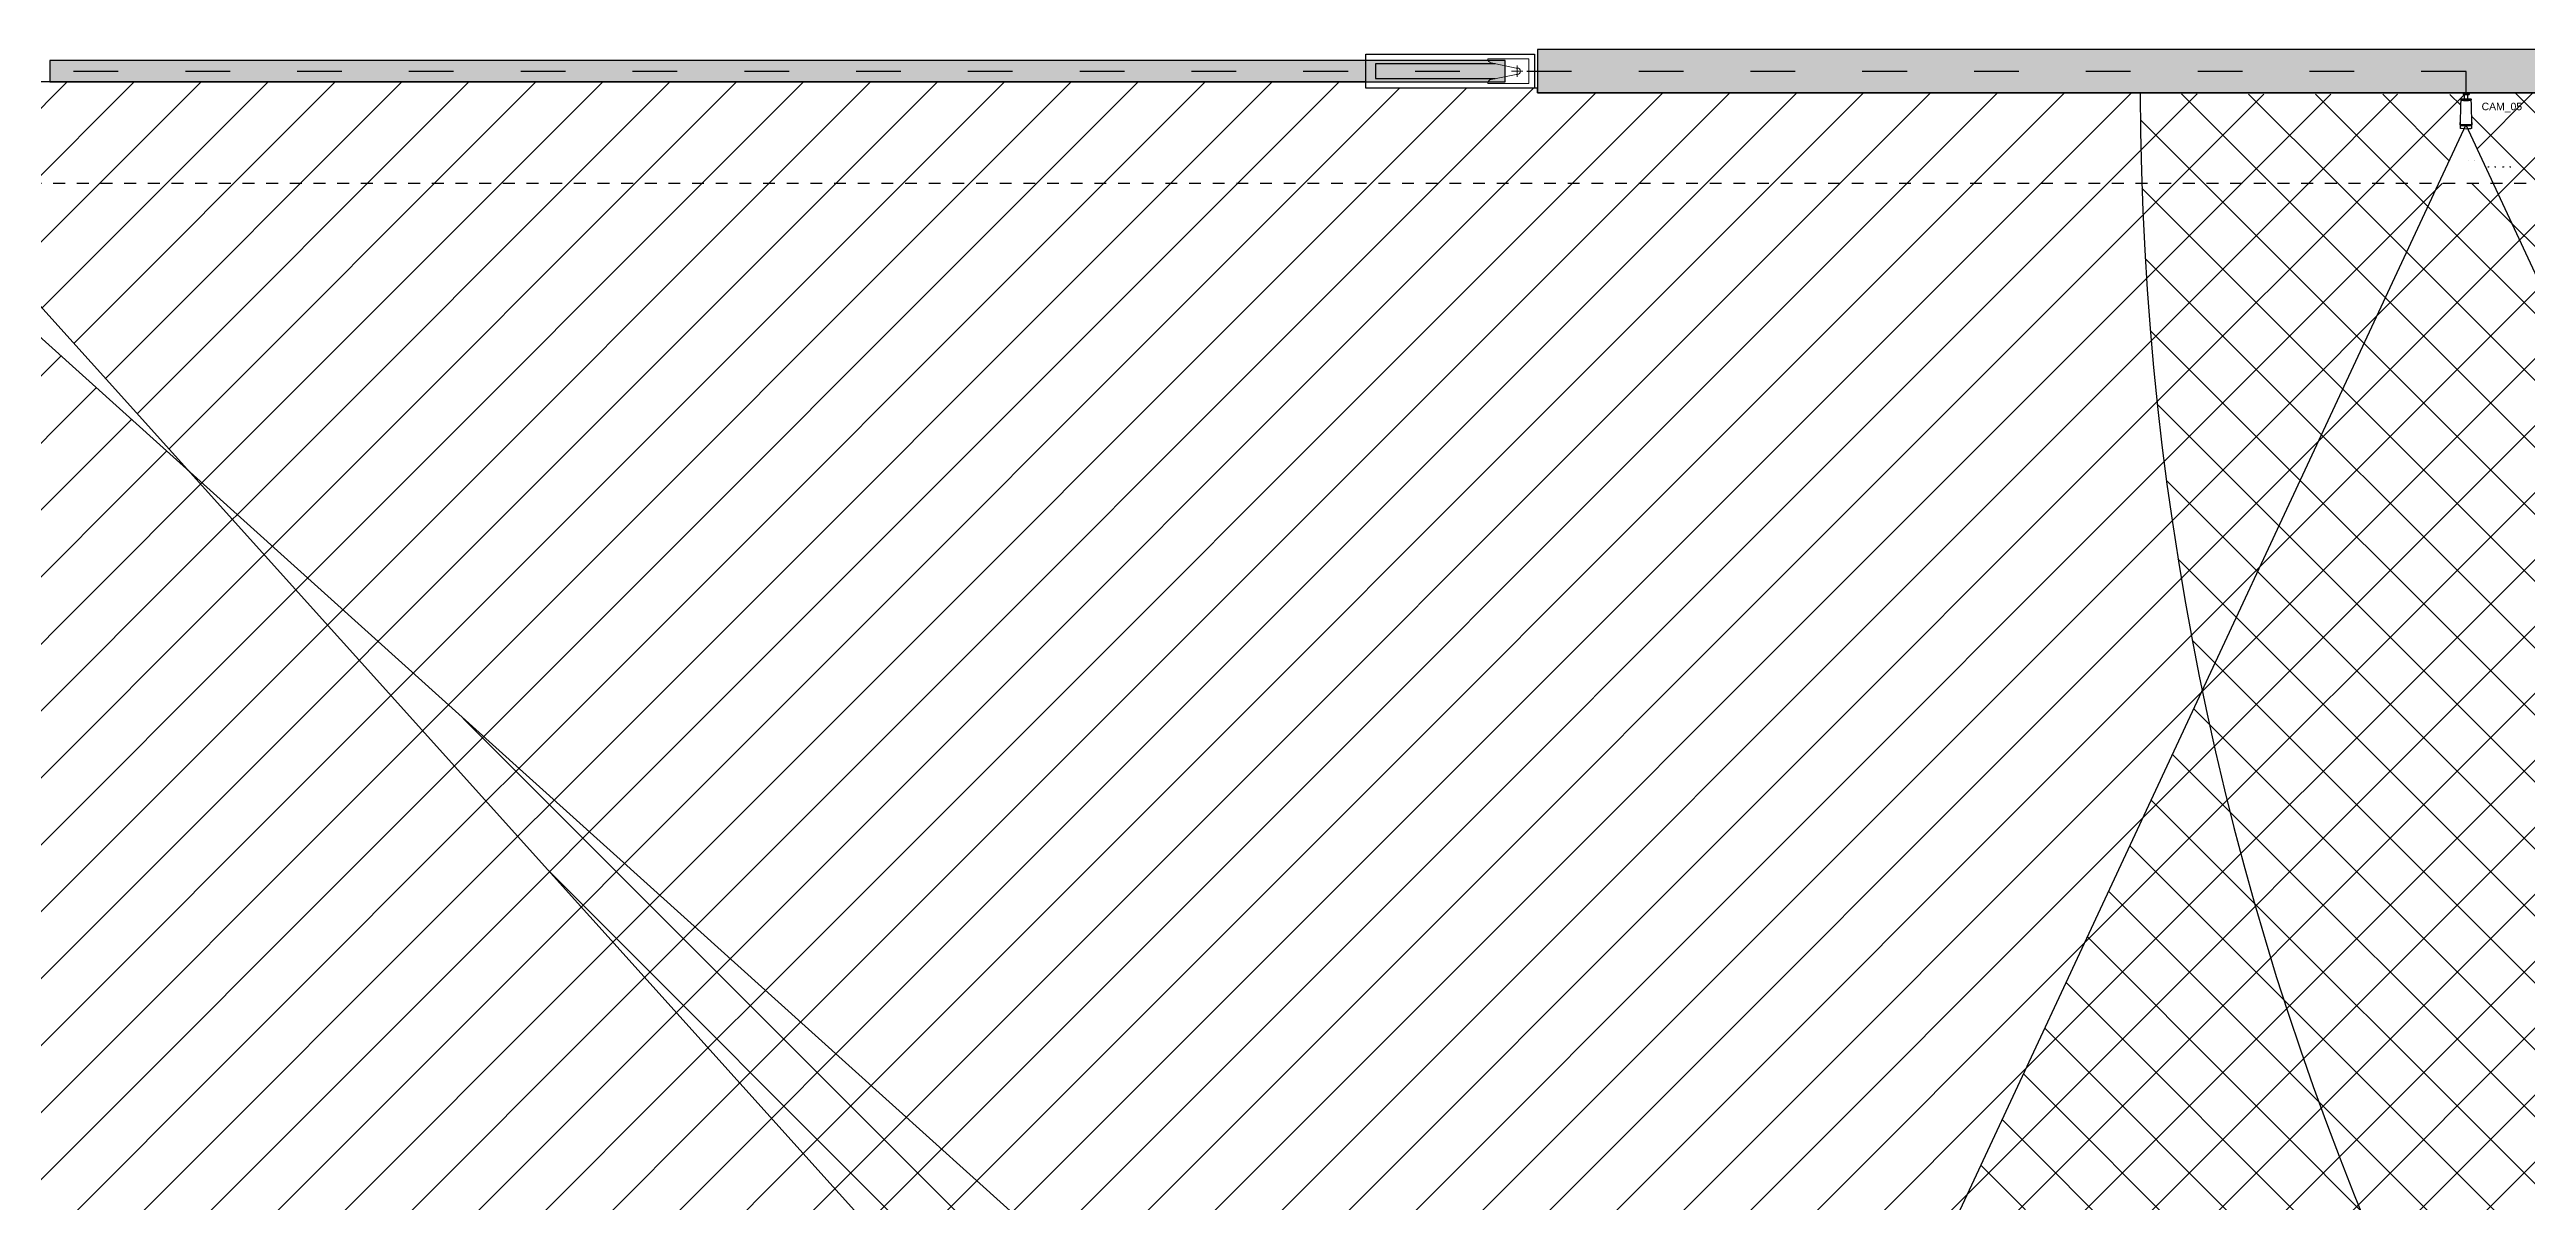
# Model space of a CAD drawing. Header units: millimetres. Extents: x 30 to 130, y 75 to 167.
# Drawn here: x 48.14 to 81.37, y 148.8 to 164.25 of the extents above; entities that cross this region are included whole.
import ezdxf

# ---------------------------------------------------------------- set-up
doc = ezdxf.new("R2010")
doc.units = ezdxf.units.MM
doc.header["$LTSCALE"] = 0.05
for name, pattern in [('00 Ground$0$Dash', [6.35, 3.175, -3.175]), ('00 Ground$0$DASHDOT', [25.4, 12.7, -6.35, 0, -6.35]), ('ACAD_ISO03W100', [30, 12, -18]), ('DASHED', [19.05, 12.7, -6.35])]:
    doc.linetypes.add(name, pattern=pattern)
for name, color, linetype in [('00 Ground$0$hoja puerta', 6, 'Continuous'), ('00 Ground$0$PUENTE GRUA', 5, 'Continuous'), ('CCTV_Cobertura', 2, 'Continuous'), ('MAPAS', 7, 'Continuous'), ('Ocupació en planta', 30, 'Continuous')]:
    doc.layers.add(name, color=color, linetype=linetype)
doc.layers.add('00 Ground$0$interface-AM_7', color=7, linetype='00 Ground$0$DASHDOT', lineweight=5)
doc.layers.add('00 Ground$0$megadoor-AM_0', color=7, linetype='Continuous', lineweight=5)
doc.styles.get("Standard").update_dxf_attribs({"font": 'arial.ttf'})
pattern_1 = [(45, (-3037.0573, -1545.84536), (-0.44901281, 0.44901281), [])]
pattern_2 = [(45, (-3037.0573, -1545.84536), (-0.44901281, 0.44901281), []), (135, (-3037.0573, -1545.84536), (-0.44901281, -0.44901281), [])]

# ---------------------------------------------------------------- blocks, each defined once
blk = doc.blocks.new('00 Ground$0$Hangar subestructura puerta planta baja')
at = {"layer": '00 Ground$0$hoja puerta'}
h = blk.add_hatch(color=252, dxfattribs=at)
h.dxf.hatch_style = 1
h.paths.add_polyline_path([(-0.857, 0.145), (-0.857, -0.145), (18.673, -0.145), (18.673, 0.145)])
h = blk.add_hatch(color=252, dxfattribs=at)
h.dxf.hatch_style = 1
h.paths.add_polyline_path([(19.103, 0.29), (19.103, -0.29), (44.103, -0.29), (44.103, 0.29)])
blk.add_lwpolyline([(16.803, 0.23), (19.063, 0.23), (19.063, -0.23), (16.803, -0.23)], close=True)
blk.add_lwpolyline([(18.539, 0.1), (16.933, 0.1), (16.933, -0.1), (18.539, -0.1)])
for points in [[(-0.857, 0.145), (-0.857, -0.145), (18.673, -0.145), (18.673, 0.145)], [(19.103, 0.29), (19.103, -0.29), (44.103, -0.29), (44.103, 0.29)]]:
    blk.add_lwpolyline(points, close=True, dxfattribs=at)
at = {"layer": '00 Ground$0$interface-AM_7'}
for p, q in [((18.833, 0), (18.833, 0.076)), ((18.833, 0), (18.757, 0)), ((18.909, 0), (18.833, 0)), ((18.833, -0.076), (18.833, 0))]:
    blk.add_line(p, q, dxfattribs=at)
at = {"layer": '00 Ground$0$megadoor-AM_0'}
blk.add_lwpolyline([(18.437, 0.165, 0.364088), (18.482, 0.112), (18.818, 0.042), (18.833, 0.042, -1), (18.833, -0.043), (18.818, -0.043), (18.482, -0.112, 0.364088), (18.437, -0.165), (18.987, -0.165), (18.987, 0.165)], format="xyb", close=True, dxfattribs=at)
blk = doc.blocks.new('CAM_01')
for p, q in [((3090.446, 1637.739), (3090.446, 1637.733)), ((3090.446, 1637.739), (3090.526, 1637.739)), ((3090.526, 1637.733), (3090.446, 1637.733)), ((3090.446, 1637.733), (3090.446, 1637.717)), ((3090.526, 1637.733), (3090.526, 1637.739)), ((3090.526, 1637.733), (3090.526, 1637.717)), ((3090.408, 1637.343), (3090.413, 1637.552)), ((3090.413, 1637.552), (3090.414, 1637.56)), ((3090.414, 1637.565), (3090.416, 1637.656)), ((3090.414, 1637.564), (3090.414, 1637.565)), ((3090.414, 1637.563), (3090.414, 1637.564)), ((3090.414, 1637.562), (3090.414, 1637.563)), ((3090.414, 1637.561), (3090.414, 1637.562)), ((3090.414, 1637.56), (3090.414, 1637.561)), ((3090.416, 1637.657), (3090.419, 1637.657)), ((3090.419, 1637.657), (3090.416, 1637.657)), ((3090.416, 1637.657), (3090.416, 1637.657)), ((3090.419, 1637.657), (3090.416, 1637.657)), ((3090.416, 1637.657), (3090.419, 1637.657)), ((3090.416, 1637.657), (3090.416, 1637.657)), ((3090.416, 1637.657), (3090.416, 1637.657)), ((3090.416, 1637.657), (3090.417, 1637.646)), ((3090.416, 1637.657), (3090.416, 1637.657)), ((3090.416, 1637.657), (3090.416, 1637.657)), ((3090.416, 1637.657), (3090.416, 1637.657)), ((3090.416, 1637.657), (3090.416, 1637.657)), ((3090.416, 1637.656), (3090.416, 1637.657)), ((3090.417, 1637.645), (3090.417, 1637.646)), ((3090.418, 1637.644), (3090.417, 1637.645)), ((3090.418, 1637.643), (3090.418, 1637.644)), ((3090.419, 1637.642), (3090.418, 1637.643)), ((3090.419, 1637.657), (3090.419, 1637.657)), ((3090.419, 1637.657), (3090.419, 1637.657)), ((3090.419, 1637.657), (3090.419, 1637.646)), ((3090.419, 1637.657), (3090.419, 1637.657)), ((3090.419, 1637.646), (3090.419, 1637.646)), ((3090.419, 1637.646), (3090.42, 1637.644)), ((3090.42, 1637.644), (3090.419, 1637.646)), ((3090.421, 1637.641), (3090.419, 1637.642)), ((3090.421, 1637.657), (3090.42, 1637.644)), ((3090.422, 1637.642), (3090.42, 1637.644)), ((3090.42, 1637.644), (3090.42, 1637.644)), ((3090.42, 1637.644), (3090.422, 1637.642)), ((3090.421, 1637.658), (3090.421, 1637.657)), ((3090.551, 1637.658), (3090.421, 1637.658)), ((3090.422, 1637.658), (3090.421, 1637.658)), ((3090.421, 1637.658), (3090.421, 1637.658)), ((3090.421, 1637.657), (3090.421, 1637.657)), ((3090.421, 1637.657), (3090.421, 1637.657)), ((3090.421, 1637.657), (3090.421, 1637.657)), ((3090.421, 1637.657), (3090.421, 1637.657)), ((3090.421, 1637.657), (3090.422, 1637.642)), ((3090.422, 1637.64), (3090.421, 1637.641)), ((3090.423, 1637.658), (3090.422, 1637.658)), ((3090.424, 1637.641), (3090.422, 1637.642)), ((3090.422, 1637.642), (3090.422, 1637.642)), ((3090.422, 1637.642), (3090.424, 1637.641)), ((3090.424, 1637.639), (3090.422, 1637.64)), ((3090.424, 1637.658), (3090.423, 1637.658)), ((3090.426, 1637.658), (3090.424, 1637.658)), ((3090.424, 1637.641), (3090.427, 1637.64)), ((3090.427, 1637.64), (3090.424, 1637.641)), ((3090.426, 1637.638), (3090.424, 1637.639)), ((3090.428, 1637.658), (3090.426, 1637.658)), ((3090.428, 1637.638), (3090.426, 1637.638)), ((3090.427, 1637.64), (3090.431, 1637.639)), ((3090.427, 1637.64), (3090.427, 1637.64)), ((3090.43, 1637.658), (3090.428, 1637.658)), ((3090.431, 1637.638), (3090.428, 1637.638)), ((3090.432, 1637.658), (3090.43, 1637.658)), ((3090.431, 1637.639), (3090.431, 1637.639)), ((3090.431, 1637.639), (3090.453, 1637.638)), ((3090.453, 1637.637), (3090.431, 1637.638)), ((3090.435, 1637.658), (3090.432, 1637.658)), ((3090.437, 1637.658), (3090.435, 1637.658)), ((3090.467, 1637.658), (3090.437, 1637.658)), ((3090.466, 1637.717), (3090.446, 1637.717)), ((3090.453, 1637.638), (3090.475, 1637.638)), ((3090.475, 1637.637), (3090.453, 1637.637)), ((3090.466, 1637.717), (3090.467, 1637.658)), ((3090.506, 1637.717), (3090.466, 1637.717)), ((3090.506, 1637.659), (3090.467, 1637.658)), ((3090.475, 1637.638), (3090.497, 1637.638)), ((3090.497, 1637.637), (3090.475, 1637.637)), ((3090.497, 1637.638), (3090.519, 1637.639)), ((3090.519, 1637.637), (3090.497, 1637.637)), ((3090.506, 1637.659), (3090.506, 1637.717)), ((3090.526, 1637.717), (3090.506, 1637.717)), ((3090.534, 1637.659), (3090.506, 1637.659)), ((3090.519, 1637.639), (3090.541, 1637.64)), ((3090.541, 1637.638), (3090.519, 1637.637)), ((3090.537, 1637.659), (3090.534, 1637.659)), ((3090.54, 1637.659), (3090.537, 1637.659)), ((3090.542, 1637.659), (3090.54, 1637.659)), ((3090.541, 1637.64), (3090.541, 1637.64)), ((3090.541, 1637.64), (3090.545, 1637.64)), ((3090.544, 1637.639), (3090.541, 1637.638)), ((3090.544, 1637.659), (3090.542, 1637.659)), ((3090.546, 1637.659), (3090.544, 1637.659)), ((3090.546, 1637.639), (3090.544, 1637.639)), ((3090.545, 1637.64), (3090.548, 1637.641)), ((3090.548, 1637.641), (3090.545, 1637.64)), ((3090.545, 1637.64), (3090.545, 1637.64)), ((3090.548, 1637.659), (3090.546, 1637.659)), ((3090.548, 1637.64), (3090.546, 1637.639)), ((3090.549, 1637.658), (3090.548, 1637.659)), ((3090.55, 1637.643), (3090.548, 1637.641)), ((3090.548, 1637.641), (3090.549, 1637.643)), ((3090.549, 1637.64), (3090.548, 1637.64)), ((3090.55, 1637.658), (3090.549, 1637.658)), ((3090.551, 1637.657), (3090.549, 1637.643)), ((3090.549, 1637.643), (3090.55, 1637.643)), ((3090.551, 1637.641), (3090.549, 1637.64)), ((3090.551, 1637.658), (3090.55, 1637.658)), ((3090.552, 1637.645), (3090.55, 1637.643)), ((3090.55, 1637.643), (3090.551, 1637.644)), ((3090.551, 1637.657), (3090.551, 1637.658)), ((3090.551, 1637.658), (3090.551, 1637.658)), ((3090.551, 1637.658), (3090.551, 1637.658)), ((3090.551, 1637.658), (3090.551, 1637.658)), ((3090.551, 1637.658), (3090.551, 1637.658)), ((3090.551, 1637.658), (3090.551, 1637.658)), ((3090.551, 1637.657), (3090.551, 1637.644)), ((3090.551, 1637.644), (3090.552, 1637.645)), ((3090.552, 1637.642), (3090.551, 1637.641)), ((3090.552, 1637.647), (3090.553, 1637.658)), ((3090.552, 1637.647), (3090.552, 1637.647)), ((3090.552, 1637.645), (3090.552, 1637.647)), ((3090.552, 1637.647), (3090.552, 1637.645)), ((3090.553, 1637.643), (3090.552, 1637.642)), ((3090.553, 1637.658), (3090.553, 1637.658)), ((3090.553, 1637.658), (3090.556, 1637.658)), ((3090.556, 1637.658), (3090.553, 1637.658)), ((3090.553, 1637.658), (3090.553, 1637.658)), ((3090.556, 1637.658), (3090.553, 1637.658)), ((3090.553, 1637.658), (3090.556, 1637.658)), ((3090.553, 1637.658), (3090.553, 1637.658)), ((3090.554, 1637.645), (3090.553, 1637.643)), ((3090.555, 1637.646), (3090.554, 1637.645)), ((3090.555, 1637.647), (3090.556, 1637.658)), ((3090.555, 1637.647), (3090.555, 1637.646)), ((3090.556, 1637.658), (3090.556, 1637.658)), ((3090.556, 1637.658), (3090.556, 1637.658)), ((3090.556, 1637.658), (3090.556, 1637.658)), ((3090.556, 1637.658), (3090.556, 1637.657)), ((3090.556, 1637.658), (3090.556, 1637.658)), ((3090.556, 1637.658), (3090.556, 1637.658)), ((3090.556, 1637.658), (3090.556, 1637.658)), ((3090.556, 1637.657), (3090.559, 1637.566)), ((3090.556, 1637.657), (3090.556, 1637.657)), ((3090.556, 1637.657), (3090.556, 1637.657)), ((3090.559, 1637.566), (3090.559, 1637.565)), ((3090.559, 1637.565), (3090.559, 1637.564)), ((3090.559, 1637.564), (3090.559, 1637.563)), ((3090.559, 1637.563), (3090.559, 1637.562)), ((3090.559, 1637.562), (3090.559, 1637.561)), ((3090.559, 1637.561), (3090.56, 1637.552)), ((3090.56, 1637.552), (3090.567, 1637.344)), ((3090.409, 1637.339), (3090.408, 1637.343)), ((3090.408, 1637.339), (3090.409, 1637.339)), ((3090.408, 1637.324), (3090.408, 1637.339)), ((3090.408, 1637.339), (3090.411, 1637.308)), ((3090.41, 1637.27), (3090.408, 1637.324)), ((3090.411, 1637.314), (3090.409, 1637.339)), ((3090.41, 1637.27), (3090.411, 1637.269)), ((3090.411, 1637.314), (3090.411, 1637.313)), ((3090.411, 1637.313), (3090.412, 1637.312)), ((3090.411, 1637.307), (3090.411, 1637.308)), ((3090.412, 1637.306), (3090.411, 1637.307)), ((3090.411, 1637.269), (3090.411, 1637.267)), ((3090.411, 1637.267), (3090.412, 1637.265)), ((3090.412, 1637.312), (3090.413, 1637.312)), ((3090.413, 1637.305), (3090.412, 1637.306)), ((3090.412, 1637.265), (3090.414, 1637.264)), ((3090.413, 1637.312), (3090.413, 1637.311)), ((3090.413, 1637.311), (3090.414, 1637.308)), ((3090.413, 1637.311), (3090.414, 1637.311)), ((3090.414, 1637.304), (3090.413, 1637.305)), ((3090.414, 1637.311), (3090.415, 1637.31)), ((3090.414, 1637.308), (3090.414, 1637.308)), ((3090.414, 1637.308), (3090.414, 1637.306)), ((3090.414, 1637.306), (3090.414, 1637.308)), ((3090.414, 1637.306), (3090.416, 1637.305)), ((3090.416, 1637.305), (3090.414, 1637.306)), ((3090.415, 1637.303), (3090.414, 1637.304)), ((3090.414, 1637.264), (3090.415, 1637.262)), ((3090.415, 1637.31), (3090.417, 1637.309)), ((3090.417, 1637.303), (3090.415, 1637.303)), ((3090.415, 1637.262), (3090.415, 1637.262)), ((3090.415, 1637.262), (3090.415, 1637.262)), ((3090.415, 1637.262), (3090.416, 1637.262)), ((3090.416, 1637.305), (3090.419, 1637.303)), ((3090.419, 1637.303), (3090.416, 1637.305)), ((3090.416, 1637.262), (3090.417, 1637.261)), ((3090.416, 1637.262), (3090.416, 1637.262)), ((3090.416, 1637.262), (3090.416, 1637.262)), ((3090.417, 1637.309), (3090.419, 1637.309)), ((3090.419, 1637.302), (3090.417, 1637.303)), ((3090.417, 1637.261), (3090.417, 1637.261)), ((3090.418, 1637.26), (3090.417, 1637.261)), ((3090.418, 1637.26), (3090.419, 1637.26)), ((3090.418, 1637.26), (3090.418, 1637.26)), ((3090.419, 1637.309), (3090.421, 1637.308)), ((3090.422, 1637.303), (3090.419, 1637.303)), ((3090.419, 1637.303), (3090.422, 1637.303)), ((3090.421, 1637.302), (3090.419, 1637.302)), ((3090.419, 1637.26), (3090.42, 1637.259)), ((3090.42, 1637.259), (3090.421, 1637.258)), ((3090.421, 1637.308), (3090.423, 1637.308)), ((3090.423, 1637.301), (3090.421, 1637.302)), ((3090.421, 1637.258), (3090.422, 1637.258)), ((3090.422, 1637.303), (3090.422, 1637.303)), ((3090.422, 1637.303), (3090.425, 1637.302)), ((3090.422, 1637.258), (3090.423, 1637.257)), ((3090.423, 1637.308), (3090.424, 1637.308)), ((3090.424, 1637.307), (3090.423, 1637.308)), ((3090.423, 1637.308), (3090.425, 1637.308)), ((3090.423, 1637.308), (3090.423, 1637.308)), ((3090.423, 1637.308), (3090.423, 1637.308)), ((3090.425, 1637.301), (3090.423, 1637.301)), ((3090.423, 1637.257), (3090.424, 1637.257)), ((3090.424, 1637.308), (3090.426, 1637.306)), ((3090.426, 1637.306), (3090.424, 1637.307)), ((3090.424, 1637.257), (3090.45, 1637.255)), ((3090.425, 1637.308), (3090.45, 1637.307)), ((3090.425, 1637.302), (3090.45, 1637.302)), ((3090.425, 1637.302), (3090.425, 1637.302)), ((3090.45, 1637.3), (3090.425, 1637.301)), ((3090.426, 1637.306), (3090.429, 1637.306)), ((3090.429, 1637.306), (3090.426, 1637.306)), ((3090.429, 1637.306), (3090.433, 1637.305)), ((3090.429, 1637.306), (3090.429, 1637.306)), ((3090.433, 1637.305), (3090.455, 1637.305)), ((3090.45, 1637.307), (3090.475, 1637.307)), ((3090.45, 1637.302), (3090.475, 1637.301)), ((3090.475, 1637.3), (3090.45, 1637.3)), ((3090.45, 1637.255), (3090.475, 1637.253)), ((3090.455, 1637.305), (3090.477, 1637.305)), ((3090.475, 1637.307), (3090.5, 1637.307)), ((3090.5, 1637.301), (3090.475, 1637.301)), ((3090.5, 1637.3), (3090.475, 1637.3)), ((3090.475, 1637.253), (3090.501, 1637.254)), ((3090.477, 1637.305), (3090.499, 1637.305)), ((3090.499, 1637.305), (3090.521, 1637.305)), ((3090.5, 1637.307), (3090.525, 1637.308)), ((3090.5, 1637.301), (3090.525, 1637.302)), ((3090.525, 1637.301), (3090.5, 1637.3)), ((3090.501, 1637.254), (3090.526, 1637.255)), ((3090.521, 1637.305), (3090.543, 1637.306)), ((3090.525, 1637.308), (3090.55, 1637.309)), ((3090.525, 1637.302), (3090.55, 1637.303)), ((3090.55, 1637.302), (3090.525, 1637.301)), ((3090.526, 1637.255), (3090.551, 1637.258)), ((3090.543, 1637.306), (3090.546, 1637.306)), ((3090.546, 1637.306), (3090.549, 1637.307)), ((3090.549, 1637.307), (3090.546, 1637.306)), ((3090.546, 1637.306), (3090.546, 1637.306)), ((3090.549, 1637.307), (3090.551, 1637.308)), ((3090.552, 1637.308), (3090.549, 1637.307)), ((3090.55, 1637.309), (3090.552, 1637.309)), ((3090.55, 1637.303), (3090.55, 1637.303)), ((3090.55, 1637.303), (3090.554, 1637.303)), ((3090.552, 1637.302), (3090.55, 1637.302)), ((3090.551, 1637.308), (3090.552, 1637.309)), ((3090.551, 1637.258), (3090.553, 1637.258)), ((3090.552, 1637.309), (3090.552, 1637.308)), ((3090.552, 1637.309), (3090.552, 1637.309)), ((3090.552, 1637.309), (3090.552, 1637.309)), ((3090.552, 1637.309), (3090.554, 1637.309)), ((3090.555, 1637.302), (3090.552, 1637.302)), ((3090.553, 1637.258), (3090.554, 1637.258)), ((3090.554, 1637.309), (3090.556, 1637.31)), ((3090.557, 1637.304), (3090.554, 1637.303)), ((3090.554, 1637.303), (3090.557, 1637.304)), ((3090.554, 1637.303), (3090.554, 1637.303)), ((3090.554, 1637.258), (3090.555, 1637.259)), ((3090.557, 1637.303), (3090.555, 1637.302)), ((3090.555, 1637.259), (3090.556, 1637.26)), ((3090.556, 1637.31), (3090.558, 1637.31)), ((3090.556, 1637.26), (3090.557, 1637.26)), ((3090.557, 1637.304), (3090.559, 1637.305)), ((3090.559, 1637.305), (3090.557, 1637.304)), ((3090.558, 1637.303), (3090.557, 1637.303)), ((3090.557, 1637.26), (3090.557, 1637.261)), ((3090.557, 1637.261), (3090.558, 1637.261)), ((3090.558, 1637.31), (3090.56, 1637.311)), ((3090.56, 1637.304), (3090.558, 1637.303)), ((3090.558, 1637.261), (3090.559, 1637.262)), ((3090.559, 1637.305), (3090.561, 1637.307)), ((3090.561, 1637.307), (3090.559, 1637.305)), ((3090.559, 1637.262), (3090.559, 1637.262)), ((3090.559, 1637.262), (3090.56, 1637.262)), ((3090.56, 1637.311), (3090.561, 1637.311)), ((3090.561, 1637.305), (3090.56, 1637.304)), ((3090.56, 1637.262), (3090.56, 1637.263)), ((3090.56, 1637.263), (3090.56, 1637.263)), ((3090.56, 1637.263), (3090.56, 1637.263)), ((3090.56, 1637.263), (3090.56, 1637.263)), ((3090.56, 1637.263), (3090.561, 1637.263)), ((3090.561, 1637.311), (3090.562, 1637.312)), ((3090.561, 1637.307), (3090.562, 1637.309)), ((3090.562, 1637.309), (3090.561, 1637.307)), ((3090.563, 1637.306), (3090.561, 1637.305)), ((3090.561, 1637.263), (3090.562, 1637.264)), ((3090.562, 1637.312), (3090.563, 1637.313)), ((3090.562, 1637.309), (3090.562, 1637.312)), ((3090.562, 1637.312), (3090.562, 1637.312)), ((3090.562, 1637.309), (3090.562, 1637.309)), ((3090.562, 1637.264), (3090.563, 1637.266)), ((3090.563, 1637.313), (3090.564, 1637.314)), ((3090.564, 1637.308), (3090.563, 1637.307)), ((3090.563, 1637.307), (3090.563, 1637.306)), ((3090.563, 1637.266), (3090.564, 1637.268)), ((3090.564, 1637.309), (3090.567, 1637.34)), ((3090.566, 1637.34), (3090.564, 1637.315)), ((3090.564, 1637.314), (3090.564, 1637.315)), ((3090.564, 1637.309), (3090.564, 1637.308)), ((3090.564, 1637.268), (3090.565, 1637.269)), ((3090.567, 1637.324), (3090.565, 1637.271)), ((3090.565, 1637.269), (3090.565, 1637.271)), ((3090.567, 1637.344), (3090.566, 1637.34)), ((3090.566, 1637.34), (3090.567, 1637.34)), ((3090.567, 1637.34), (3090.567, 1637.324))]:
    blk.add_line(p, q)

msp = doc.modelspace()

# ---------------------------------------------------------------- hatches: boundary and pattern name
at = {"layer": 'CCTV_Cobertura', "true_color": 0x636466, "transparency": 33554687}
h = msp.add_hatch(dxfattribs=at)
h.set_pattern_fill('ANSI31', color=251, scale=0.2)
h.set_pattern_definition(pattern_1)
h.paths.add_polyline_path([(76.208, 162.455), (47.784, 162.455), (47.784, 162.14), (47.784, 162.05), (46.89, 162.05), (50.003, 158.593), (69.998, 140.589), (72.344, 145.62, -0.043254), (72.01, 145.934, -0.080062), (71.492, 146.744, -0.081622), (71.086, 148.354), (73.253, 147.569), (77.019, 155.646, -0.042933)])
h.paths.add_polyline_path([(76.187, 163.667), (68.099, 163.667), (68.099, 163.727), (65.799, 163.727), (65.799, 163.812), (48.134, 163.812), (48.134, 163.682), (47.784, 163.682), (47.784, 162.455), (76.208, 162.455, -0.007577)])
h.paths.add_polyline_path([(47.704, 162.455), (46.599, 162.455), (46.599, 162.373), (46.818, 162.13), (47.714, 162.13), (47.714, 162.14), (47.704, 162.14)])
h.paths.add_polyline_path([(47.704, 163.682), (47.584, 163.682), (47.584, 163.843), (45.405, 163.767), (45.4, 163.755), (45.39, 163.732), (45.385, 163.721), (46.599, 162.373), (46.599, 162.455), (47.704, 162.455)])
h = msp.add_hatch(dxfattribs=at)
h.set_pattern_fill('ANSI37', color=251, scale=0.2)
h.set_pattern_definition(pattern_2)
h.paths.add_polyline_path([(85.346, 163.667), (80.599, 163.667), (80.599, 163.661), (80.599, 163.645), (80.579, 163.645), (80.579, 163.586), (80.631, 163.586), (80.63, 163.579), (80.632, 163.493), (80.632, 163.492), (80.632, 163.491), (80.632, 163.49), (80.632, 163.489), (80.632, 163.488), (80.633, 163.479), (80.638, 163.271), (80.638, 163.232), (80.637, 163.232), (80.635, 163.189), (80.622, 163.185), (80.583, 163.181), (80.922, 162.455), (85.324, 162.455, 0.007577)])
h.paths.add_polyline_path([(80.533, 163.182), (80.52, 163.183), (80.481, 163.187), (80.478, 163.252), (80.479, 163.268), (80.485, 163.48), (80.487, 163.489), (80.487, 163.49), (80.487, 163.49), (80.487, 163.491), (80.487, 163.493), (80.487, 163.494), (80.49, 163.586), (80.507, 163.587), (80.54, 163.586), (80.539, 163.645), (80.519, 163.645), (76.187, 163.653, 0.007488), (76.208, 162.455), (80.194, 162.455)])
h.paths.add_polyline_path([(46.599, 124.955), (44.599, 124.955), (44.599, 123.251, 0.012504), (46.599, 123.29)])
h.paths.add_polyline_path([(46.599, 127.66), (44.599, 127.66), (44.599, 124.955), (44.642, 124.955), (46.599, 124.955)])
h.paths.add_polyline_path([(46.599, 129.005, 0.012504), (44.599, 129.043), (44.599, 127.66), (44.642, 127.66), (46.599, 127.66)])
h.paths.add_polyline_path([(46.599, 129.005), (46.599, 127.66), (46.599, 123.29, 0.084867), (59.775, 126.147, 0.084867)])
h = msp.add_hatch(dxfattribs=at)
h.set_pattern_fill('ANSI31', color=251, scale=0.2)
h.set_pattern_definition(pattern_1)
h.paths.add_polyline_path([(50.003, 158.593), (46.824, 161.455), (46.599, 161.455), (46.599, 129.005, -0.084867), (59.775, 126.147, 0.031101), (64.262, 128.287), (68.707, 137.82)])
h.paths.add_polyline_path([(46.599, 161.455), (44.767, 161.455), (44.666, 158.559), (44.666, 158.081), (44.666, 157.156), (44.69, 157.156), (44.69, 157.156), (44.691, 157.156), (44.692, 157.156), (44.692, 157.156), (44.693, 157.156), (44.694, 157.156), (44.694, 157.156), (44.695, 157.157), (44.695, 157.157), (44.696, 157.157), (44.697, 157.157), (44.697, 157.158), (44.698, 157.158), (44.698, 157.158), (44.699, 157.159), (44.699, 157.159), (44.7, 157.159), (44.7, 157.16), (44.701, 157.16), (44.701, 157.161), (44.702, 157.161), (44.702, 157.161), (44.703, 157.162), (44.703, 157.162), (44.703, 157.163), (44.704, 157.163), (44.704, 157.164), (44.704, 157.165), (44.705, 157.165), (44.705, 157.166), (44.705, 157.166), (44.705, 157.167), (44.706, 157.168), (44.706, 157.168), (44.706, 157.169), (44.706, 157.169), (44.706, 157.17), (44.706, 157.171), (44.706, 157.171), (44.706, 157.172), (44.706, 157.251), (44.706, 157.251), (44.706, 157.252), (44.706, 157.252), (44.706, 157.253), (44.706, 157.254), (44.706, 157.254), (44.706, 157.255), (44.706, 157.256), (44.705, 157.256), (44.705, 157.257), (44.705, 157.257), (44.705, 157.258), (44.704, 157.259), (44.704, 157.259), (44.704, 157.26), (44.703, 157.26), (44.703, 157.261), (44.703, 157.261), (44.702, 157.262), (44.702, 157.262), (44.701, 157.263), (44.701, 157.263), (44.7, 157.263), (44.7, 157.264), (44.699, 157.264), (44.699, 157.265), (44.698, 157.265), (44.698, 157.265), (44.697, 157.265), (44.696, 157.266), (44.696, 157.266), (44.695, 157.266), (44.695, 157.266), (44.694, 157.267), (44.693, 157.267), (44.693, 157.267), (44.692, 157.267), (44.692, 157.267), (44.691, 157.267), (44.69, 157.267), (44.682, 157.267), (44.682, 157.285), (44.698, 157.285), (44.711, 157.279), (44.72, 157.269), (44.724, 157.257), (44.724, 157.165), (44.718, 157.152), (44.708, 157.142), (44.696, 157.138), (44.666, 157.138), (44.666, 156.184), (44.605, 153.538), (44.666, 153.538), (44.666, 152.335), (44.656, 152.335), (44.656, 151.427), (44.661, 151.427), (44.661, 151.41), (44.69, 151.41), (44.69, 151.41), (44.691, 151.41), (44.692, 151.41), (44.692, 151.41), (44.693, 151.41), (44.694, 151.41), (44.694, 151.41), (44.695, 151.41), (44.695, 151.41), (44.696, 151.411), (44.697, 151.411), (44.697, 151.411), (44.698, 151.411), (44.698, 151.412), (44.699, 151.412), (44.699, 151.412), (44.7, 151.413), (44.7, 151.413), (44.701, 151.414), (44.701, 151.414), (44.702, 151.415), (44.702, 151.415), (44.703, 151.416), (44.703, 151.416), (44.703, 151.417), (44.704, 151.417), (44.704, 151.418), (44.704, 151.418), (44.705, 151.419), (44.705, 151.419), (44.705, 151.42), (44.705, 151.421), (44.706, 151.421), (44.706, 151.422), (44.706, 151.422), (44.706, 151.423), (44.706, 151.424), (44.706, 151.424), (44.706, 151.425), (44.706, 151.426), (44.706, 151.505), (44.706, 151.505), (44.706, 151.505), (44.706, 151.506), (44.706, 151.507), (44.706, 151.507), (44.706, 151.508), (44.706, 151.509), (44.706, 151.509), (44.705, 151.51), (44.705, 151.51), (44.705, 151.511), (44.705, 151.512), (44.704, 151.512), (44.704, 151.513), (44.704, 151.513), (44.703, 151.514), (44.703, 151.514), (44.703, 151.515), (44.702, 151.515), (44.702, 151.516), (44.701, 151.516), (44.701, 151.517), (44.7, 151.517), (44.7, 151.517), (44.699, 151.518), (44.699, 151.518), (44.698, 151.518), (44.698, 151.519), (44.697, 151.519), (44.696, 151.519), (44.696, 151.52), (44.695, 151.52), (44.695, 151.52), (44.694, 151.52), (44.693, 151.52), (44.693, 151.52), (44.692, 151.52), (44.692, 151.521), (44.691, 151.521), (44.69, 151.521), (44.682, 151.521), (44.682, 151.539), (44.698, 151.539), (44.711, 151.533), (44.72, 151.522), (44.724, 151.51), (44.724, 151.418), (44.718, 151.405), (44.708, 151.396), (44.696, 151.392), (44.661, 151.392), (44.661, 151.367), (44.637, 151.367), (44.637, 151.351), (44.599, 151.351), (44.599, 150.358), (44.599, 145.91), (44.642, 145.91), (46.599, 145.91)])
h.paths.add_polyline_path([(46.599, 145.91), (44.642, 145.91), (44.599, 145.91), (44.599, 143.205), (44.642, 143.205), (46.599, 143.205)])
h.paths.add_polyline_path([(46.599, 143.205), (44.642, 143.205), (44.599, 143.205), (44.599, 129.043, -0.012504), (46.599, 129.005)])
h.paths.add_polyline_path([(44.669, 136.386), (44.669, 136.382), (44.696, 136.386)], flags=16)
h.paths.add_polyline_path([(44.727, 136.438), (44.709, 136.456), (44.709, 136.42), (44.727, 136.42)], flags=16)
h.paths.add_polyline_path([(44.659, 137.329), (44.659, 136.533), (44.693, 136.533), (44.722, 136.533), (44.727, 136.506), (44.726, 136.507), (44.726, 136.508), (44.726, 136.51), (44.725, 136.511), (44.725, 136.512), (44.724, 136.513), (44.724, 136.515), (44.723, 136.516), (44.722, 136.517), (44.721, 136.518), (44.721, 136.519), (44.72, 136.52), (44.719, 136.521), (44.718, 136.522), (44.717, 136.523), (44.716, 136.524), (44.715, 136.525), (44.714, 136.526), (44.713, 136.527), (44.712, 136.528), (44.711, 136.528), (44.709, 136.529), (44.708, 136.53), (44.707, 136.53), (44.706, 136.531), (44.704, 136.531), (44.703, 136.532), (44.702, 136.532), (44.7, 136.532), (44.699, 136.532), (44.698, 136.533), (44.696, 136.533), (44.695, 136.533), (44.694, 136.533), (44.693, 136.533), (44.685, 136.533), (44.685, 136.515), (44.666, 136.402), (44.694, 136.404), (44.664, 136.404), (44.664, 136.361), (44.659, 136.361), (44.64, 136.361), (44.64, 137.329)], flags=16)
h.paths.add_polyline_path([(44.737, 134.437), (44.727, 134.454), (44.727, 134.427)], flags=16)
h.paths.add_polyline_path([(44.709, 134.366), (44.709, 134.366), (44.709, 134.365), (44.709, 134.365), (44.709, 134.364), (44.709, 134.363), (44.709, 134.363), (44.709, 134.362), (44.709, 134.361), (44.708, 134.361), (44.708, 134.36), (44.708, 134.36), (44.708, 134.359), (44.707, 134.358), (44.707, 134.358), (44.707, 134.357), (44.706, 134.357), (44.706, 134.356), (44.706, 134.356), (44.705, 134.355), (44.705, 134.355), (44.685, 134.336), (44.685, 134.332), (44.693, 134.332), (44.694, 134.332), (44.695, 134.332), (44.696, 134.332), (44.698, 134.332), (44.727, 134.337), (44.727, 134.365), (44.726, 134.335), (44.696, 134.332), (44.695, 134.332), (44.694, 134.332), (44.693, 134.332), (44.659, 134.332), (44.659, 133.536), (44.669, 132.336), (44.669, 133.536), (44.659, 133.536), (44.64, 133.536), (44.64, 134.504), (44.669, 134.504), (44.711, 134.461), (44.709, 134.461)], flags=16)
h.paths.add_polyline_path([(44.664, 134.496), (44.659, 134.496), (44.64, 134.504), (44.664, 134.504)], flags=0)
h.paths.add_polyline_path([(44.83, 163.25), (44.767, 161.455), (46.599, 161.455), (46.599, 161.657)])
h.paths.add_polyline_path([(44.963, 162.075), (44.963, 162.05), (44.91, 162.05), (44.91, 162.1), (44.952, 162.1, -0.414214), (44.949, 162.103, -0.414214), (44.952, 162.107), (44.952, 162.891), (44.95, 162.891), (44.95, 162.895), (44.943, 162.895, 0.414214), (44.938, 162.89), (44.938, 162.845, 0.397346), (44.943, 162.84, -1.090691), (44.943, 162.835, -0.397346), (44.934, 162.845), (44.934, 162.89, -0.414214), (44.943, 162.899), (44.95, 162.899), (44.95, 162.903), (44.952, 162.936), (44.973, 162.936), (44.973, 162.903), (44.975, 162.903), (44.975, 162.899), (44.982, 162.899, -0.414214), (44.991, 162.89), (44.991, 162.845, -0.397346), (44.982, 162.835, -1.090691), (44.982, 162.84, 0.397346), (44.986, 162.845), (44.986, 162.89, 0.414214), (44.982, 162.895), (44.975, 162.895), (44.975, 162.891), (44.973, 162.107), (44.952, 162.107, -0.414214), (44.956, 162.103, -0.298217), (44.953, 162.1), (44.953, 162.08), (44.963, 162.08), (44.963, 162.075), (45.777, 162.075), (45.777, 162.08), (45.787, 162.08), (45.787, 162.1), (45.83, 162.1), (45.83, 162.05), (45.777, 162.05), (45.777, 162.075)], flags=16)
h.paths.add_polyline_path([(46.599, 161.657), (46.599, 161.455), (46.824, 161.455)])
h = msp.add_hatch(dxfattribs=at)
h.set_pattern_fill('ANSI37', color=251, scale=0.2)
h.set_pattern_definition(pattern_2)
h.paths.add_polyline_path([(114.599, 130.171, 0.081301), (102.268, 126.307, 0.081301), (114.599, 122.443)])
h.paths.add_polyline_path([(116.599, 127.66), (116.557, 127.66), (114.599, 127.66), (114.599, 124.955), (116.599, 124.955)])
h.paths.add_polyline_path([(116.599, 124.722), (116.599, 124.802), (116.679, 124.802), (116.679, 124.955), (116.557, 124.955), (114.599, 124.955), (114.599, 122.443, 0.012587), (116.599, 122.21)])
h.paths.add_polyline_path([(116.599, 130.405, 0.012587), (114.599, 130.171), (114.599, 127.66), (116.599, 127.66), (116.599, 127.813), (116.599, 127.893)])
h.paths.add_polyline_path([(120.467, 130.57, 0.022253), (116.911, 130.432), (116.911, 127.893), (116.911, 127.805), (117.33, 127.66), (120.467, 127.66)])
h.paths.add_polyline_path([(120.467, 124.955), (117.33, 124.955), (116.911, 124.81), (116.911, 124.722), (116.911, 122.183, 0.022253), (120.467, 122.045)])
h.paths.add_polyline_path([(116.911, 124.722), (116.831, 124.722), (116.599, 124.722), (116.599, 122.21, 0.001957), (116.911, 122.183)])
h.paths.add_polyline_path([(116.911, 130.432, 0.001957), (116.599, 130.405), (116.599, 127.893), (116.831, 127.893), (116.911, 127.893)])
h.paths.add_polyline_path([(120.467, 127.542), (120.467, 127.66), (117.33, 127.66), (120.467, 126.573)], flags=17)
h.paths.add_polyline_path([(120.467, 126.042), (117.33, 124.955), (120.467, 124.955)])
h.paths.add_polyline_path([(120.467, 126.286), (120.467, 126.329), (120.407, 126.354, -1), (120.408, 126.356), (120.431, 126.348), (120.446, 126.356), (120.465, 126.41), (116.853, 127.66), (116.755, 127.66), (116.687, 127.66), (116.687, 127.596, 0.414213), (116.688, 127.595, 5.172687), (116.688, 127.587), (116.735, 127.587), (116.735, 127.588, -1), (116.736, 127.588), (116.736, 127.587), (116.715, 127.587), (116.715, 125.028), (116.735, 125.028), (116.769, 125.028), (116.769, 125.02), (116.831, 125.02), (116.831, 125.028), (116.871, 125.042), (116.904, 125.053), (120.407, 126.262, -0.998629), (120.406, 126.264)])
h.paths.add_polyline_path([(116.795, 125.028), (116.822, 125.028, 0.414214), (116.823, 125.029, 4.248748), (116.833, 125.028), (116.801, 125.028), (116.801, 125.027, -1), (116.8, 125.027), (116.8, 125.028), (116.795, 127.577)])
h.paths.add_polyline_path([(116.817, 127.596, -0.414215), (116.816, 127.595), (116.817, 127.594)], flags=16)
h.paths.add_polyline_path([(116.768, 127.587), (116.768, 127.588, -1), (116.769, 127.588), (116.769, 127.587), (116.8, 127.587), (116.8, 127.588, -1), (116.801, 127.588), (116.801, 127.587)], flags=16)
h.paths.add_polyline_path([(116.831, 125.108), (116.831, 125.074), (116.831, 125.029), (116.823, 125.029), (116.823, 125.108)], flags=16)
h.paths.add_polyline_path([(116.831, 127.586), (116.823, 127.586), (116.83, 127.541, -0.414214), (116.831, 127.542), (116.831, 127.542)], flags=16)
h.paths.add_polyline_path([(116.904, 127.562), (116.872, 127.573), (116.833, 127.587, 0.515583), (116.831, 127.586, 4.554482), (116.822, 127.587, -0.414214), (116.823, 127.586, -2.34056), (116.838, 127.593), (116.907, 127.57)], flags=16)
h.paths.add_polyline_path([(90.654, 135.408), (90.511, 135.279, 0.000127), (90.524, 135.264)], flags=17)
h.paths.add_polyline_path([(50.003, 158.593), (68.707, 137.82), (69.998, 140.589)])
h.paths.add_polyline_path([(74.556, 136.485), (69.998, 140.589), (68.707, 137.82), (72.111, 134.039, 0.01048), (73.333, 135.187, 0.011148)])
h.paths.add_polyline_path([(76.514, 142.587), (72.429, 145.556, -0.01001), (72.344, 145.62), (69.998, 140.589), (74.58, 136.463, 0.038161), (78.39, 141.224)])
h.paths.add_polyline_path([(72.132, 134.016), (68.707, 137.82), (64.262, 128.287, 0.061066)])
h.paths.add_polyline_path([(77.019, 155.646), (73.253, 147.569), (80.213, 145.047), (80.267, 145.037), (80.284, 145.134, -0.016317), (80.435, 145.826, -0.065263)])
h.paths.add_polyline_path([(84.382, 155.035), (80.922, 162.455), (80.194, 162.455), (77.019, 155.646, 0.065263), (80.435, 145.826, -0.013942), (80.599, 146.407, -0.02463), (80.867, 145.374, 0.064522)])
h.paths.add_polyline_path([(85.324, 162.455), (80.922, 162.455), (84.382, 155.035, 0.046847)])
h.paths.add_polyline_path([(80.194, 162.455), (76.208, 162.455, 0.042933), (77.019, 155.646)])
h.paths.add_polyline_path([(84.382, 155.035, -0.064522), (80.867, 145.374, -0.005632), (80.914, 145.134), (80.932, 145.037), (80.986, 145.047), (87.875, 147.543)])
h.paths.add_polyline_path([(88.794, 145.573), (84.685, 142.587), (83.033, 141.386, 0.061079), (89.422, 134.039), (90.524, 135.264, -0.000127), (90.511, 135.279), (90.654, 135.408), (92.551, 137.515)])
h.paths.add_polyline_path([(92.682, 137.234), (90.654, 135.408), (90.524, 135.264, 0.046027), (95.925, 130.28)])

# ---------------------------------------------------------------- linework, layer by layer
at = {"layer": '00 Ground$0$PUENTE GRUA', "color": 242, "linetype": '00 Ground$0$Dash'}
msp.add_lwpolyline([(46.599, 162.455), (114.599, 162.455), (114.599, 90.454), (46.599, 90.454)], close=True, dxfattribs=at)
at = {"layer": 'CCTV_Cobertura', "color": 2}
for points in [[(85.346, 163.667), (68.099, 163.667), (68.099, 163.727), (65.799, 163.727), (65.799, 163.812), (47.784, 163.812), (47.784, 163.807), (47.704, 163.807), (47.704, 163.847)], [(45.346, 163.765), (72.111, 134.039)], [(76.187, 163.667), (93.099, 163.667), (93.099, 163.727), (95.399, 163.727), (95.399, 163.812)], [(44.83, 163.25), (74.556, 136.485)], [(80.558, 163.235), (63.653, 126.983)], [(80.558, 163.235), (97.463, 126.983)]]:
    msp.add_lwpolyline(points, dxfattribs=at)
for centre, start, end in [((45.346, 163.765), 312, 359.8597), ((116.187, 163.765), 180.1403, 228)]:
    msp.add_arc(centre, 40, start, end, dxfattribs=at)
at = {"layer": 'Defpoints'}
for points in [[(80.86, 162.678), (80.86, 162.669), (80.85, 162.669)], [(80.961, 162.669), (80.951, 162.669), (80.951, 162.679)], [(81.06, 162.678), (81.06, 162.669), (81.05, 162.669)], [(81.161, 162.669), (81.151, 162.669), (81.151, 162.679)]]:
    msp.add_lwpolyline(points, dxfattribs=at)
at = {"layer": 'MAPAS', "color": 30, "linetype": 'ACAD_ISO03W100', "true_color": 0xf8991e}
msp.add_lwpolyline([(80.559, 163.667), (80.559, 163.952), (47.743, 163.952), (47.743, 164.039), (44.558, 164.039), (44.559, 163.998)], dxfattribs=at)
at = {"layer": 'Ocupació en planta', "color": 12, "linetype": 'DASHED', "ltscale": 0.5, "const_width": 0.0002}
msp.add_lwpolyline([(80.666, 162.809), (80.666, 162.808), (80.672, 162.808), (80.672, 162.807), (80.666, 162.807), (80.666, 162.794), (80.672, 162.794), (80.672, 162.793), (80.666, 162.793), (80.666, 162.78), (80.672, 162.78), (80.672, 162.779), (80.666, 162.779), (80.666, 162.766), (80.672, 162.766), (80.672, 162.766), (80.666, 162.766), (80.666, 162.763), (80.673, 162.763), (80.673, 162.755), (80.666, 162.755), (80.666, 162.753), (80.672, 162.753), (80.672, 162.752), (80.666, 162.752), (80.666, 162.739), (80.672, 162.739), (80.672, 162.738), (80.666, 162.738), (80.666, 162.737), (80.673, 162.737), (80.673, 162.726), (80.64, 162.726), (80.64, 162.724), (80.631, 162.724), (80.625, 162.724), (80.625, 162.726), (80.588, 162.726), (80.588, 162.737), (80.596, 162.737), (80.596, 162.738), (80.59, 162.738), (80.59, 162.739), (80.596, 162.739), (80.596, 162.752), (80.59, 162.752), (80.59, 162.753), (80.596, 162.753), (80.596, 162.755), (80.589, 162.755), (80.589, 162.763), (80.596, 162.763), (80.596, 162.766), (80.59, 162.766), (80.59, 162.766), (80.596, 162.766), (80.596, 162.779), (80.59, 162.779), (80.59, 162.78), (80.596, 162.78), (80.596, 162.793), (80.59, 162.793), (80.59, 162.794), (80.596, 162.794), (80.596, 162.807), (80.59, 162.807), (80.59, 162.808), (80.596, 162.808), (80.596, 162.809)], close=True, dxfattribs=at)

# ---------------------------------------------------------------- block references
msp.add_blockref('00 Ground$0$Hangar subestructura puerta planta baja', (48.996, 163.957))
at = {"layer": 'CCTV_Cobertura', "xscale": -1}
msp.add_blockref('CAM_01', (3171.046, -1474.072), dxfattribs=at)

# ---------------------------------------------------------------- texts
at = {"layer": 'MAPAS', "color": 2, "insert": (80.642, 163.7), "char_height": 0.1, "attachment_point": 1}
msp.add_mtext_dynamic_manual_height_columns('\\pxqc;\\PCAM_05', width=0.79531, gutter_width=12.5, heights=[0.495], dxfattribs=at)

doc.saveas('drawing.dxf')
